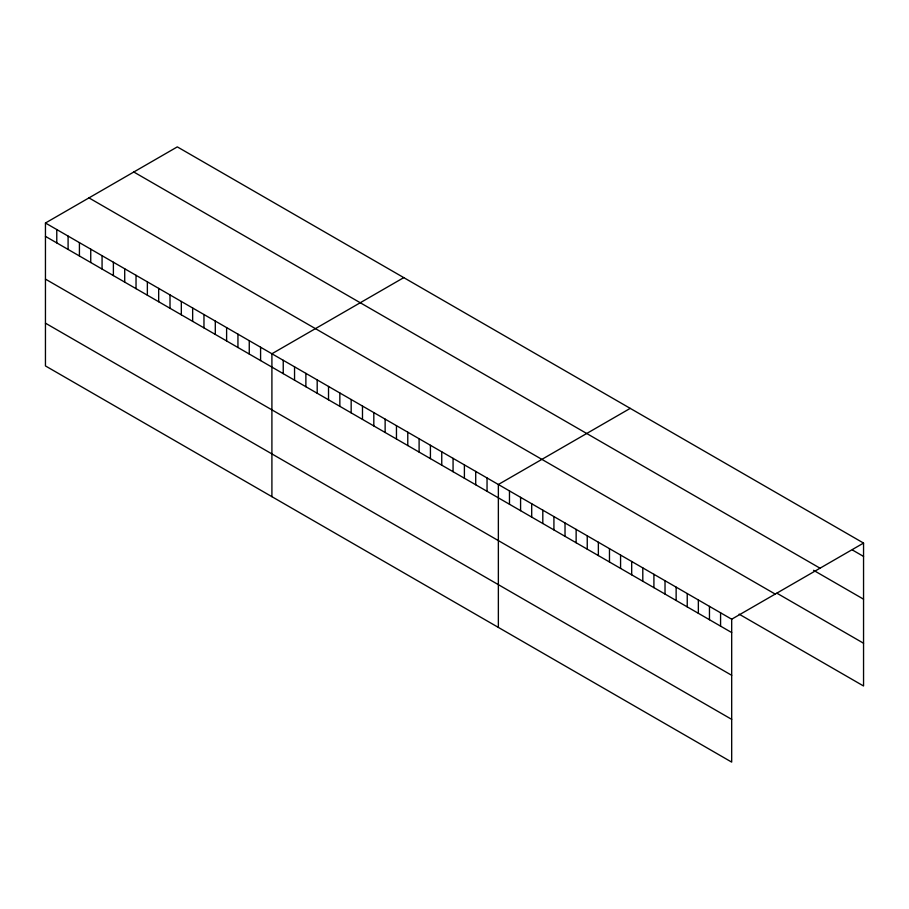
<?xml version="1.0" encoding="UTF-8"?>
<svg xmlns="http://www.w3.org/2000/svg" width="909" height="909" viewBox="0 0 909 909"><rect width="100%" height="100%" fill="white"/><g stroke="black" fill="none" stroke-linecap="round" stroke-linejoin="round"><path stroke-width="1.36" d="M45.45 223.012L731.688 619.211L731.688 762.117L45.45 365.929L45.45 223.012L177.312 146.883L863.55 543.071L863.55 685.988L739.108 614.143M403.778 277.62L271.905 353.76L271.905 496.666M630.232 408.368L498.359 484.497L498.359 627.415M731.688 619.211L863.55 543.071M852.437 550.002L863.55 556.422M133.805 172.006L820.032 568.193M813.555 570.307L863.55 599.179M776.888 593.191L863.55 643.231M88.968 197.889L775.195 594.077M45.45 236.363L731.688 632.55M45.45 279.12L731.688 675.307M45.45 323.172L731.688 719.36M720.576 612.791L720.576 626.142M709.463 606.383L709.463 619.722M698.351 599.963L698.351 613.302M687.238 593.543L687.238 606.894M676.137 587.134L676.137 600.474M665.024 580.715L665.024 594.066M653.912 574.306L653.912 587.646M642.799 567.886L642.799 581.237M631.687 561.478L631.687 574.818M620.574 555.058L620.574 568.409M609.473 548.65L609.473 561.989M598.361 542.23L598.361 555.581M587.248 535.821L587.248 549.161M576.136 529.402L576.136 542.753M565.023 522.993L565.023 536.333M553.922 516.573L553.922 529.913M542.809 510.154L542.809 523.504M531.697 503.745L531.697 517.085M520.584 497.325L520.584 510.676M509.472 490.917L509.472 504.256M487.042 477.964L487.042 491.303M475.714 471.43L475.714 484.77M464.397 464.885L464.397 478.236M453.068 458.352L453.068 471.691M441.751 451.818L441.751 465.158M430.423 445.274L430.423 458.625M419.106 438.74L419.106 452.08M407.777 432.207L407.777 445.546M396.46 425.662L396.46 439.013M385.132 419.129L385.132 432.468M373.815 412.595L373.815 425.935M362.486 406.05L362.486 419.401M351.169 399.517L351.169 412.868M339.841 392.983L339.841 406.323M328.524 386.439L328.524 399.79M317.196 379.905L317.196 393.256M305.878 373.372L305.878 386.711M294.55 366.827L294.55 380.178M283.233 360.294L283.233 373.644M260.588 347.215L260.588 360.566M249.259 340.682L249.259 354.033M237.942 334.148L237.942 347.488M226.614 327.604L226.614 340.955M215.297 321.07L215.297 334.421M203.968 314.537L203.968 327.876M192.651 307.992L192.651 321.343M181.323 301.458L181.323 314.809M170.006 294.925L170.006 308.265M158.677 288.38L158.677 301.731M147.36 281.847L147.36 295.198M136.032 275.313L136.032 288.653M124.715 268.769L124.715 282.12M113.386 262.235L113.386 275.586M102.069 255.702L102.069 269.041M90.741 249.157L90.741 262.508M79.424 242.623L79.424 255.974M68.095 236.09L68.095 249.43M56.778 229.545L56.778 242.896"/></g></svg>
